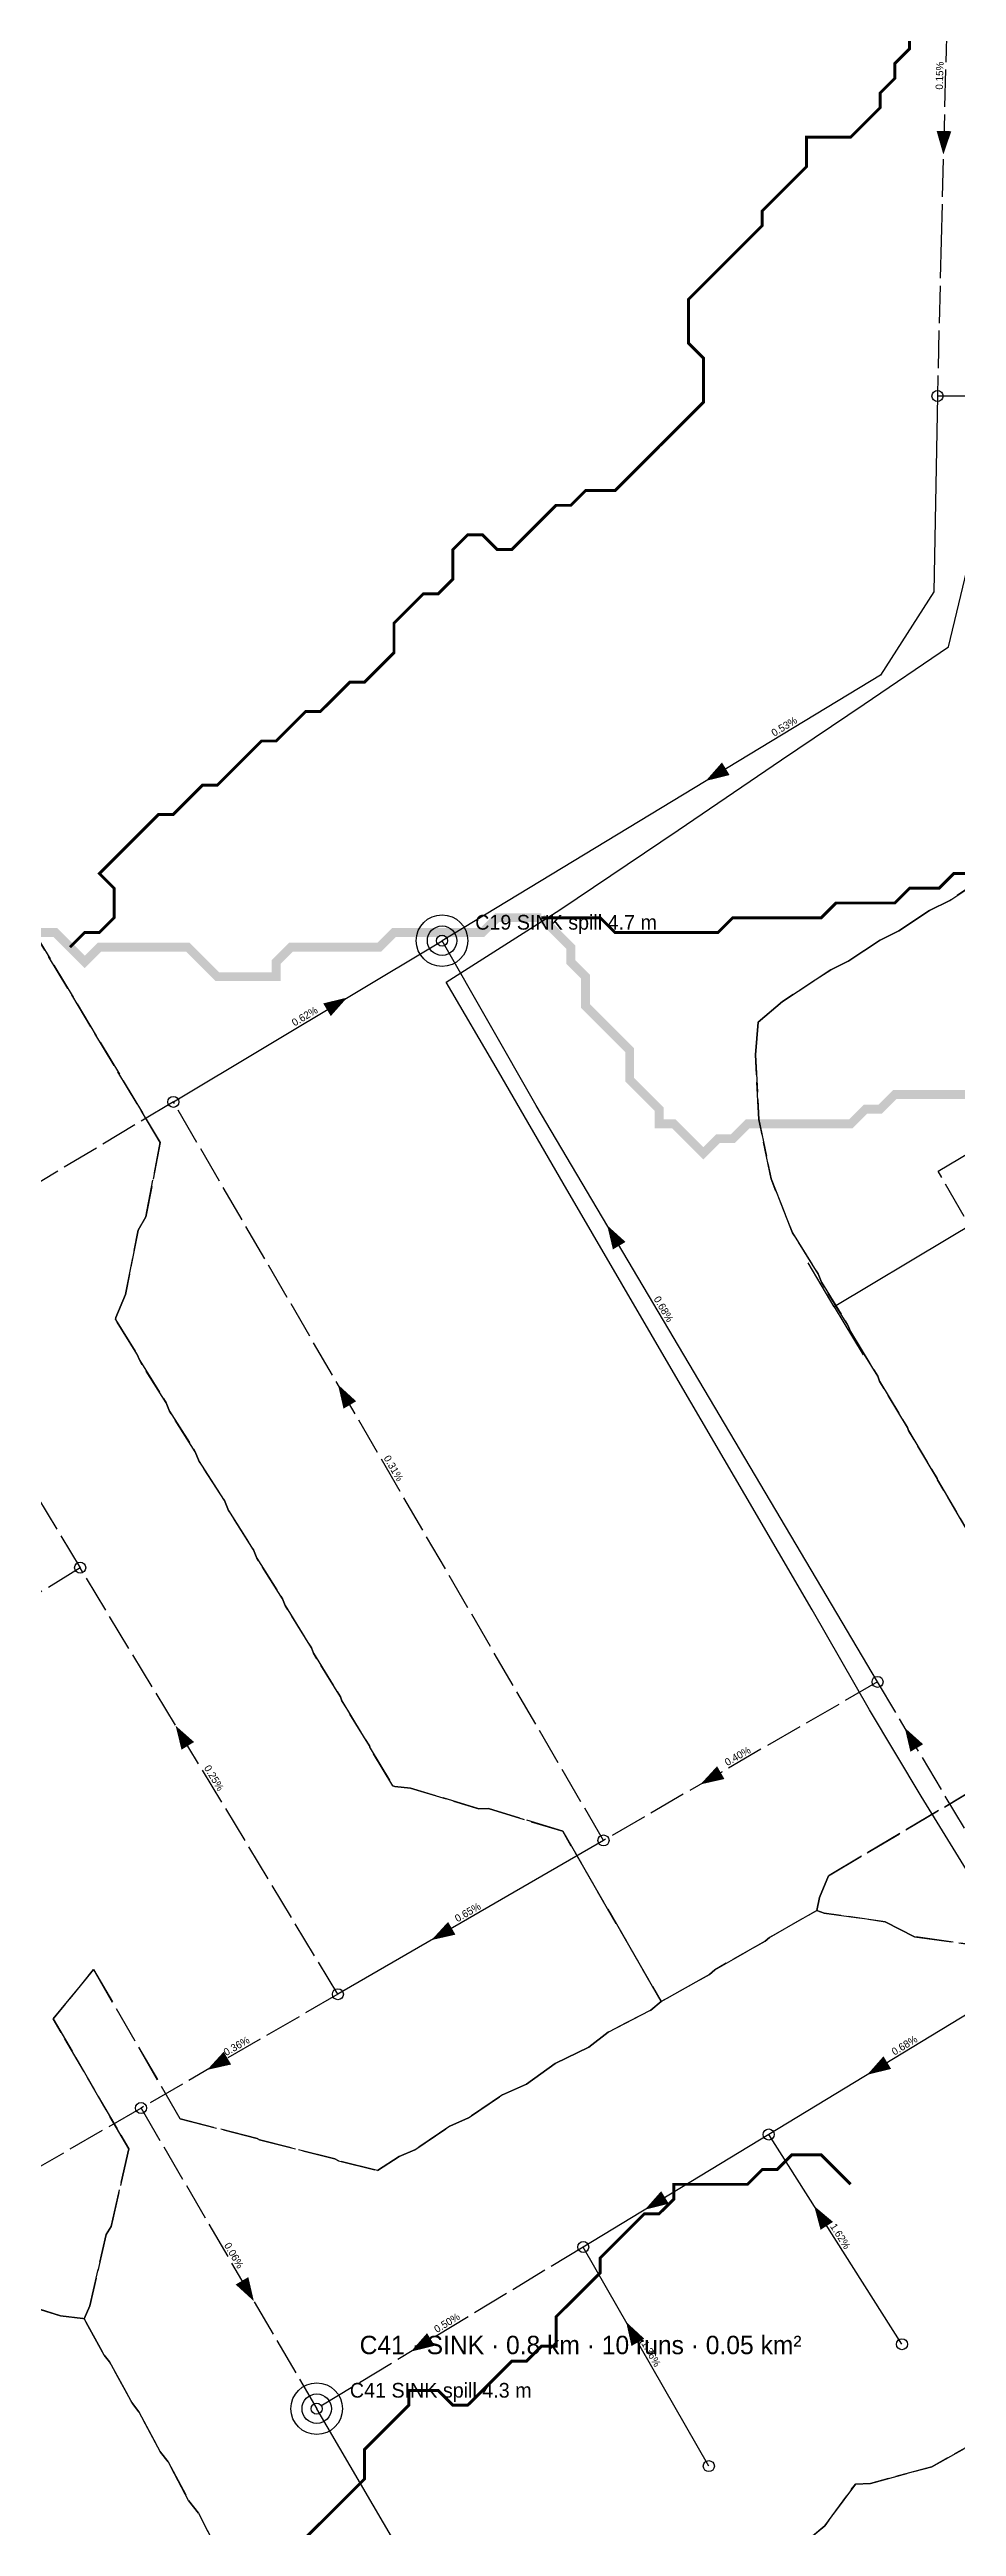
# Model space of a CAD drawing. Header units: metres. Extents: x 442821 to 452274, y 2561971 to 2571293.
# Drawn here: x 444790 to 445036, y 2566411 to 2567084 of the extents above; entities that cross this region are included whole.
import ezdxf
from ezdxf.enums import TextEntityAlignment as Align

# ---------------------------------------------------------------- set-up
doc = ezdxf.new("R2010")
doc.units = ezdxf.units.M
doc.header["$LTSCALE"] = 8
doc.linetypes.add('DASHED', pattern=[1.524, 1.27, -0.254])
for name, color, linetype in [('A_ARROWS', 7, 'Continuous'), ('A_BUILT_2006', 252, 'Continuous'), ('A_CATCH_LABEL', 7, 'Continuous'), ('A_CATCHMENTS', 7, 'Continuous'), ('A_GRADIENT', 8, 'Continuous'), ('A_JUNCTIONS', 8, 'Continuous'), ('A_OUTLET_LABEL', 7, 'Continuous'), ('A_OUTLETS', 7, 'Continuous'), ('A_RUNS', 7, 'Continuous'), ('A_STREAMS', 5, 'Continuous')]:
    doc.layers.add(name, color=color, linetype=linetype)

msp = doc.modelspace()

# ---------------------------------------------------------------- linework, layer by layer
at = {"layer": 'A_ARROWS', "color": 4}
for points in [[(445032.37, 2567055.61), (445030.54, 2567062.06), (445034.54, 2567061.96)], [(444967.81, 2566885.43), (444972.25, 2566890.46), (444974.32, 2566887.04)], [(444870.47, 2566826.57), (444866.01, 2566821.56), (444863.95, 2566824.99)], [(444941.08, 2566764.68), (444946.06, 2566760.19), (444942.62, 2566758.15)], [(444867.96, 2566721.43), (444872.91, 2566716.9), (444869.46, 2566714.89)], [(445021.89, 2566628.19), (445026.88, 2566623.71), (445023.43, 2566621.67)], [(444966.38, 2566612.8), (444970.92, 2566617.74), (444972.92, 2566614.27)]]:
    msp.add_solid(points, dxfattribs=at)
at = {"layer": 'A_ARROWS', "color": 3}
for points in [[(444823.87, 2566628.75), (444828.89, 2566624.31), (444825.46, 2566622.24)], [(444893.32, 2566570.5), (444897.86, 2566575.44), (444899.86, 2566571.98)], [(444832.4, 2566535.23), (444836.93, 2566540.17), (444838.94, 2566536.71)]]:
    msp.add_solid(points, dxfattribs=at)
at = {"layer": 'A_ARROWS', "color": 1}
for points in [[(445011.67, 2566533.9), (445016.11, 2566538.93), (445018.18, 2566535.51)], [(444951.3, 2566497.26), (444955.74, 2566502.29), (444957.81, 2566498.88)], [(444997.28, 2566498.27), (445002.4, 2566493.94), (444999.02, 2566491.79)], [(444845.12, 2566472.4), (444840.17, 2566476.92), (444843.62, 2566478.94)], [(444887.72, 2566458.68), (444892.15, 2566463.71), (444894.23, 2566460.29)], [(444946.22, 2566466.77), (444951.14, 2566462.21), (444947.67, 2566460.23)]]:
    msp.add_solid(points, dxfattribs=at)
at = {"layer": 'A_BUILT_2006', "color": 252}
for points in [[(445033.75, 2566921.9), (445039.91, 2566947.47)], [(445010.85, 2566906.27), (445033.75, 2566921.9)], [(444988.44, 2566891.17), (445010.85, 2566906.27)], [(444960.32, 2566872.07), (444988.44, 2566891.17)], [(444928.18, 2566850.42), (444960.32, 2566872.07)], [(444897.3, 2566830.73), (444928.18, 2566850.42)], [(444911.57, 2566806.48), (444897.3, 2566830.73)], [(444929.08, 2566776.17), (444911.57, 2566806.48)], [(445063.74, 2566779.05), (445033.56, 2566761.01)], [(444945.04, 2566748.82), (444929.08, 2566776.17)], [(445033.56, 2566761.01), (445002.68, 2566742.55)], [(445002.68, 2566742.55), (444995.62, 2566754.52)], [(444961, 2566721.48), (444945.04, 2566748.82)], [(445002.68, 2566742.55), (445010.62, 2566729.52)], [(444978.45, 2566691.58), (444961, 2566721.48)], [(444996.75, 2566660.22), (444978.45, 2566691.58)], [(445012.28, 2566633.03), (444996.75, 2566660.22)], [(445026.39, 2566609.57), (445012.28, 2566633.03)], [(445040.07, 2566587.22), (445026.39, 2566609.57)]]:
    msp.add_lwpolyline(points, dxfattribs=at)
at = {"layer": 'A_CATCHMENTS', "color": 4, "linetype": 'DASHED'}
for points in [[(445041.56, 2566611.92), (445001.2, 2566587.99), (444998.71, 2566582.1), (444997.99, 2566578.56), (444985.15, 2566571.19), (444984.01, 2566570.21), (444970.34, 2566562.45), (444968.86, 2566561.19), (444955.76, 2566553.83), (444928.99, 2566600.07), (444908.81, 2566606.24), (444906.2, 2566606.15), (444887.64, 2566611.82), (444883.42, 2566612.23), (444882.85, 2566612.41), (444876.72, 2566622.62), (444876.72, 2566622.62), (444876.48, 2566623.24), (444869.02, 2566635.54), (444868.62, 2566636.57), (444861.32, 2566648.46), (444860.75, 2566649.9), (444853.62, 2566661.38), (444852.88, 2566663.23), (444845.92, 2566674.3), (444845, 2566676.56), (444838.23, 2566687.23), (444837.13, 2566689.89), (444830.3, 2566700.52), (444829.21, 2566703.19), (444822.2, 2566714.23), (444821.29, 2566716.49), (444814.11, 2566727.93), (444813.37, 2566729.79), (444807.56, 2566739.15), (444807.64, 2566739.61), (444810.27, 2566745.9), (444813.67, 2566763.41), (444815.78, 2566767.02), (444819.7, 2566787.22), (444659.08, 2567054.9)], [(445044.57, 2566859.97), (445034.1, 2566852.95), (445028.63, 2566850.23), (445020.32, 2566844.7), (445015.2, 2566842.18), (445006.54, 2566836.45), (445001.77, 2566834.12), (444988.67, 2566825.51), (444982.11, 2566819.91), (444981.37, 2566811.02), (444982.26, 2566793.45), (444985.6, 2566777.34), (444991.4, 2566762.68), (444998.38, 2566751.51), (444999.26, 2566749.24), (445006.47, 2566737.56), (445007.14, 2566735.81), (445014.54, 2566723.68), (445015.03, 2566722.39), (445022.61, 2566709.8), (445022.92, 2566708.96), (445030.67, 2566695.92), (445030.81, 2566695.54), (445038.69, 2566682.11)]]:
    msp.add_lwpolyline(points, dxfattribs=at)
at = {"layer": 'A_CATCHMENTS', "color": 3, "linetype": 'DASHED'}
for points in [[(444659.08, 2567054.9), (444819.7, 2566787.22), (444819.7, 2566787.22), (444815.78, 2566767.02), (444813.67, 2566763.41), (444810.27, 2566745.9), (444807.64, 2566739.61), (444807.56, 2566739.15), (444813.37, 2566729.79), (444814.11, 2566727.93), (444821.29, 2566716.49), (444822.2, 2566714.23), (444829.21, 2566703.19), (444830.3, 2566700.52), (444837.13, 2566689.89), (444838.23, 2566687.23), (444845, 2566676.56), (444845.92, 2566674.3), (444852.88, 2566663.23), (444853.62, 2566661.38), (444860.75, 2566649.9), (444861.32, 2566648.46), (444868.62, 2566636.57), (444869.02, 2566635.54), (444876.48, 2566623.24), (444876.72, 2566622.62), (444882.85, 2566612.41), (444883.42, 2566612.23), (444887.64, 2566611.82), (444906.2, 2566606.15), (444908.81, 2566606.24), (444928.99, 2566600.07), (444955.76, 2566553.83), (444952.94, 2566551.5), (444941.34, 2566545.46), (444936.1, 2566541.39), (444926.97, 2566537.01), (444919.2, 2566531.37), (444912.65, 2566528.47), (444903.38, 2566522.19), (444898.31, 2566519.96), (444888.81, 2566513.56), (444884.54, 2566511.7), (444878.67, 2566507.88), (444868.12, 2566510.55), (444867.07, 2566511.06), (444846.61, 2566516.24), (444846, 2566516.63), (444825.09, 2566521.93), (444801.6, 2566562.51), (444790.65, 2566549.12), (444811.12, 2566513.77), (444806.35, 2566492.72), (444805, 2566490.52), (444800.6, 2566471.11), (444799.01, 2566467.58), (444798.64, 2566467.7), (444792.56, 2566468.38), (444775.47, 2566473.91)], [(445038.69, 2566682.11), (445030.81, 2566695.54), (445030.67, 2566695.92), (445022.92, 2566708.96), (445022.61, 2566709.8), (445015.03, 2566722.39), (445014.54, 2566723.68), (445007.14, 2566735.81), (445006.47, 2566737.56), (444999.26, 2566749.24), (444998.38, 2566751.51), (444991.4, 2566762.68), (444985.6, 2566777.34), (444982.26, 2566793.45), (444981.37, 2566811.02), (444982.11, 2566819.91), (444988.67, 2566825.51), (445001.77, 2566834.12), (445006.54, 2566836.45), (445015.2, 2566842.18), (445020.32, 2566844.7), (445028.63, 2566850.23), (445034.1, 2566852.95), (445044.57, 2566859.97)], [(445047.07, 2566568.23), (445024.51, 2566571.43), (445016.6, 2566575.5), (444999.99, 2566577.85), (444997.99, 2566578.56), (444998.71, 2566582.1), (445001.2, 2566587.99), (445041.56, 2566611.92)], [(444987.24, 2566400.56), (445000.14, 2566411.38), (445008.47, 2566422.67), (445012.63, 2566422.88), (445029.28, 2566427.42), (445044.17, 2566435.79)]]:
    msp.add_lwpolyline(points, dxfattribs=at)
at = {"layer": 'A_CATCHMENTS', "color": 1, "linetype": 'DASHED'}
for points in [[(444835.02, 2566405.1), (444830.07, 2566414.84), (444827.4, 2566418.26), (444821.86, 2566428.76), (444819.75, 2566431.41), (444813.88, 2566442.36), (444812.11, 2566444.56), (444805.9, 2566455.95), (444804.47, 2566457.72), (444799.01, 2566467.58), (444800.6, 2566471.11), (444805, 2566490.52), (444806.35, 2566492.72), (444811.12, 2566513.77), (444790.65, 2566549.12), (444801.6, 2566562.51), (444825.09, 2566521.93), (444846, 2566516.63), (444846.61, 2566516.24), (444867.07, 2566511.06), (444868.12, 2566510.55), (444878.67, 2566507.88), (444884.54, 2566511.7), (444888.81, 2566513.56), (444898.31, 2566519.96), (444903.38, 2566522.19), (444912.65, 2566528.47), (444919.2, 2566531.37), (444926.97, 2566537.01), (444936.1, 2566541.39), (444941.34, 2566545.46), (444952.94, 2566551.5), (444955.76, 2566553.83), (444968.86, 2566561.19), (444970.34, 2566562.45), (444984.01, 2566570.21), (444985.15, 2566571.19), (444997.99, 2566578.56), (444999.99, 2566577.85), (445016.6, 2566575.5), (445024.51, 2566571.43), (445047.07, 2566568.23)], [(445044.17, 2566435.79), (445029.28, 2566427.42), (445012.63, 2566422.88), (445008.47, 2566422.67), (445000.14, 2566411.38), (444987.24, 2566400.56)]]:
    msp.add_lwpolyline(points, dxfattribs=at)
at = {"layer": 'A_CATCHMENTS', "color": 2, "linetype": 'DASHED'}
msp.add_lwpolyline([(444775.47, 2566473.91), (444792.56, 2566468.38), (444798.64, 2566467.7), (444799.01, 2566467.58), (444804.47, 2566457.72), (444805.9, 2566455.95), (444812.11, 2566444.56), (444813.88, 2566442.36), (444819.75, 2566431.41), (444821.86, 2566428.76), (444827.4, 2566418.26), (444830.07, 2566414.84), (444835.02, 2566405.1)], dxfattribs=at)
at = {"layer": 'A_JUNCTIONS'}
for centre in [(445030.78, 2566990.01), (444896.23, 2566842.03), (444823.25, 2566798.24), (444797.94, 2566671.68), (445014.5, 2566640.66), (444940.07, 2566597.57), (444867.93, 2566555.8), (444814.48, 2566524.86), (444984.95, 2566517.68), (444934.57, 2566487.11), (445021.14, 2566460.7), (444862.19, 2566443.19), (444968.68, 2566427.59)]:
    msp.add_circle(centre, 1.5, dxfattribs=at)
at = {"layer": 'A_OUTLETS', "color": 1}
for centre, radius in [((444896.23, 2566842.03), 7), ((444896.23, 2566842.03), 4), ((444862.19, 2566443.19), 7), ((444862.19, 2566443.19), 4)]:
    msp.add_circle(centre, radius, dxfattribs=at)
at = {"layer": 'A_RUNS', "color": 4, "linetype": 'DASHED'}
for points in [[(445035.28, 2567164.01), (445031.74, 2567032.16), (445030.78, 2566990.01)], [(445201.18, 2566933.06), (445075.39, 2566989.71), (445030.78, 2566990.01)], [(444940.07, 2566597.57), (444823.25, 2566798.24)], [(445014.5, 2566640.66), (444940.07, 2566597.57)], [(445038.08, 2566600.9), (445014.5, 2566640.66)]]:
    msp.add_lwpolyline(points, dxfattribs=at)
at = {"layer": 'A_RUNS', "color": 4}
for points in [[(445030.78, 2566990.01), (445029.78, 2566936.8), (445015.26, 2566914.2), (444896.23, 2566842.03)], [(444823.25, 2566798.24), (444896.23, 2566842.03)], [(445014.5, 2566640.66), (444921.82, 2566797.21), (444896.23, 2566842.03)]]:
    msp.add_lwpolyline(points, dxfattribs=at)
at = {"layer": 'A_RUNS', "color": 3, "linetype": 'DASHED'}
for points in [[(444823.25, 2566798.24), (444748.57, 2566753.43)], [(445111.12, 2566640.37), (445030.95, 2566779.43), (445058.6, 2566795.81)], [(444748.57, 2566753.43), (444797.94, 2566671.68)], [(444797.94, 2566671.68), (444725.44, 2566626.85)], [(444867.93, 2566555.8), (444797.94, 2566671.68)], [(444867.93, 2566555.8), (444814.48, 2566524.86)], [(444814.48, 2566524.86), (444741.18, 2566482.43)]]:
    msp.add_lwpolyline(points, dxfattribs=at)
at = {"layer": 'A_RUNS', "color": 3}
msp.add_lwpolyline([(444940.07, 2566597.57), (444867.93, 2566555.8)], dxfattribs=at)
at = {"layer": 'A_RUNS', "color": 1}
for points in [[(445060.31, 2566563.41), (444984.95, 2566517.68)], [(444984.95, 2566517.68), (444934.57, 2566487.11)], [(445021.14, 2566460.7), (444984.95, 2566517.68)], [(444968.68, 2566427.59), (444934.57, 2566487.11)], [(444928.99, 2566328.83), (444862.19, 2566443.19)]]:
    msp.add_lwpolyline(points, dxfattribs=at)
at = {"layer": 'A_RUNS', "color": 1, "linetype": 'DASHED'}
for points in [[(444814.48, 2566524.86), (444862.19, 2566443.19)], [(444934.57, 2566487.11), (444862.19, 2566443.19)]]:
    msp.add_lwpolyline(points, dxfattribs=at)
at = {"layer": 'A_STREAMS', "color": 5}
for points, const_width in [([(445023.2, 2567088.35), (445023.2, 2567084.35), (445019.2, 2567080.35), (445019.2, 2567076.35), (445015.2, 2567072.35), (445015.2, 2567068.35), (445011.2, 2567064.35), (445007.2, 2567060.34), (445003.2, 2567060.34), (444999.2, 2567060.34), (444995.2, 2567060.34), (444995.2, 2567056.34), (444995.2, 2567052.34), (444991.2, 2567048.34), (444987.2, 2567044.34), (444983.2, 2567040.34), (444983.2, 2567036.34), (444979.2, 2567032.33), (444975.2, 2567028.33), (444971.2, 2567024.33), (444967.2, 2567020.33), (444963.19, 2567016.33), (444963.19, 2567012.33), (444963.19, 2567008.33), (444963.19, 2567004.32), (444967.2, 2567000.32), (444967.2, 2566996.32), (444967.2, 2566992.32), (444967.2, 2566988.32), (444963.19, 2566984.32), (444959.19, 2566980.32), (444955.19, 2566976.32), (444951.19, 2566972.31), (444947.19, 2566968.31), (444943.19, 2566964.31), (444939.19, 2566964.31), (444935.19, 2566964.31), (444931.19, 2566960.31), (444927.19, 2566960.31), (444923.19, 2566956.31), (444919.19, 2566952.31), (444915.19, 2566948.31), (444911.19, 2566948.31), (444907.19, 2566952.31), (444903.19, 2566952.31), (444899.19, 2566948.31), (444899.19, 2566944.3), (444899.19, 2566940.3), (444895.19, 2566936.3), (444891.18, 2566936.3), (444887.18, 2566932.3), (444883.18, 2566928.3), (444883.18, 2566924.3), (444883.18, 2566920.3), (444879.18, 2566916.29), (444875.18, 2566912.29), (444871.18, 2566912.29), (444867.18, 2566908.29), (444863.18, 2566904.29), (444859.18, 2566904.29), (444855.18, 2566900.29), (444851.18, 2566896.29), (444847.18, 2566896.29), (444843.18, 2566892.29), (444839.18, 2566888.28), (444835.18, 2566884.28), (444831.18, 2566884.28), (444827.18, 2566880.28), (444823.18, 2566876.28), (444819.17, 2566876.28), (444815.17, 2566872.28), (444811.17, 2566868.28), (444807.17, 2566864.28), (444803.17, 2566860.27), (444807.17, 2566856.27), (444807.17, 2566852.27), (444807.17, 2566848.27), (444803.17, 2566844.27), (444799.17, 2566844.27), (444795.17, 2566840.27)], 0.8), ([(445039.21, 2566860.27), (445035.2, 2566860.27), (445031.2, 2566856.27), (445027.2, 2566856.27), (445023.2, 2566856.27), (445019.2, 2566852.27), (445015.2, 2566852.27), (445011.2, 2566852.27), (445007.2, 2566852.27), (445003.2, 2566852.27), (444999.2, 2566848.27), (444995.2, 2566848.27), (444991.2, 2566848.27), (444987.2, 2566848.27), (444983.2, 2566848.27), (444979.2, 2566848.27), (444975.2, 2566848.27), (444971.2, 2566844.27), (444967.2, 2566844.27), (444963.19, 2566844.27), (444959.19, 2566844.27), (444955.19, 2566844.27), (444951.19, 2566844.27), (444947.19, 2566844.27), (444943.19, 2566844.27), (444939.19, 2566848.27), (444935.19, 2566848.27), (444931.19, 2566848.27), (444927.19, 2566848.27), (444923.19, 2566848.27)], 0.8), ([(444795.17, 2566840.27), (444791.17, 2566844.27), (444787.17, 2566844.27)], 2.4), ([(444923.19, 2566848.27), (444919.19, 2566848.27), (444915.19, 2566848.27), (444911.19, 2566848.27), (444907.19, 2566844.27), (444903.19, 2566844.27), (444899.19, 2566844.27), (444895.19, 2566844.27), (444891.18, 2566844.27), (444887.18, 2566844.27), (444883.18, 2566844.27), (444879.18, 2566840.27), (444875.18, 2566840.27), (444871.18, 2566840.27), (444867.18, 2566840.27), (444863.18, 2566840.27), (444859.18, 2566840.27), (444855.18, 2566840.27), (444851.18, 2566836.27), (444851.18, 2566832.26), (444847.18, 2566832.26), (444843.18, 2566832.26), (444839.18, 2566832.26), (444835.18, 2566832.26), (444831.18, 2566836.27), (444827.18, 2566840.27), (444823.18, 2566840.27), (444819.17, 2566840.27), (444815.17, 2566840.27), (444811.17, 2566840.27), (444807.17, 2566840.27), (444803.17, 2566840.27), (444799.17, 2566836.27), (444795.17, 2566840.27)], 2.4), ([(445039.21, 2566800.25), (445035.2, 2566800.25), (445031.2, 2566800.25), (445027.2, 2566800.25), (445023.2, 2566800.25), (445019.2, 2566800.25), (445015.2, 2566796.25), (445011.2, 2566796.25), (445007.2, 2566792.25), (445003.2, 2566792.25), (444999.2, 2566792.25), (444995.2, 2566792.25), (444991.2, 2566792.25), (444987.2, 2566792.25), (444983.2, 2566792.25), (444979.2, 2566792.25), (444975.2, 2566788.25), (444971.2, 2566788.25), (444967.2, 2566784.25), (444963.19, 2566788.25), (444959.19, 2566792.25), (444955.19, 2566792.25), (444955.19, 2566796.25), (444951.19, 2566800.25), (444947.19, 2566804.26), (444947.19, 2566808.26), (444947.19, 2566812.26), (444943.19, 2566816.26), (444939.19, 2566820.26), (444935.19, 2566824.26), (444935.19, 2566828.26), (444935.19, 2566832.26), (444931.19, 2566836.27), (444931.19, 2566840.27), (444927.19, 2566844.27), (444923.19, 2566848.27)], 2.4), ([(445007.2, 2566504.15), (445003.2, 2566508.15), (444999.2, 2566512.15), (444995.2, 2566512.15), (444991.2, 2566512.15), (444987.2, 2566508.15), (444983.2, 2566508.15), (444979.2, 2566504.15), (444975.2, 2566504.15), (444971.2, 2566504.15), (444967.2, 2566504.15), (444963.19, 2566504.15), (444959.19, 2566504.15), (444959.19, 2566500.15), (444955.19, 2566496.15), (444951.19, 2566496.15), (444947.19, 2566492.15), (444943.19, 2566488.14), (444939.19, 2566484.14), (444939.19, 2566480.14), (444935.19, 2566476.14), (444931.19, 2566472.14), (444927.19, 2566468.14), (444927.19, 2566464.14), (444927.19, 2566460.14), (444923.19, 2566460.14), (444919.19, 2566456.13), (444915.19, 2566456.13), (444911.19, 2566452.13), (444907.19, 2566448.13), (444903.19, 2566444.13), (444899.19, 2566444.13), (444895.19, 2566448.13), (444891.18, 2566448.13), (444887.18, 2566448.13), (444887.18, 2566444.13), (444883.18, 2566440.13), (444879.18, 2566436.13), (444875.18, 2566432.13), (444875.18, 2566428.12), (444875.18, 2566424.12), (444871.18, 2566420.12), (444867.18, 2566416.12), (444863.18, 2566412.12), (444859.18, 2566408.12)], 0.8)]:
    msp.add_lwpolyline(points, dxfattribs=dict(at, const_width=const_width))

# ---------------------------------------------------------------- texts
at = {"layer": 'A_CATCH_LABEL', "color": 1}
msp.add_text('C41 · SINK · 0.8 km · 10 runs · 0.05 km²', height=5, dxfattribs=at).set_placement((444933.85, 2566460.5), align=Align.MIDDLE_CENTER)
at = {"layer": 'A_GRADIENT', "color": 4}
for s, rotation, p in [('0.15%', 88.46362, (445032.94, 2567077.01)), ('0.53%', 31.22978, (444989.98, 2566898.87)), ('0.62%', 30.96587, (444859.74, 2566820.13)), ('0.68%', 300.62397, (444955.02, 2566741.14)), ('0.31%', 300.20682, (444881.66, 2566697.9)), ('0.40%', 30.06764, (444977.29, 2566619.11))]:
    msp.add_text(s, height=2, rotation=rotation, dxfattribs=at).set_placement(p, align=Align.BOTTOM_CENTER)
at = {"layer": 'A_GRADIENT', "color": 3}
for s, rotation, p in [('0.25%', 301.13019, (444832.93, 2566613.74)), ('0.65%', 30.06764, (444904, 2566576.68)), ('0.36%', 30.06764, (444841.2, 2566540.33))]:
    msp.add_text(s, height=2, rotation=rotation, dxfattribs=at).set_placement(p, align=Align.BOTTOM_CENTER)
at = {"layer": 'A_GRADIENT', "color": 1}
for s, rotation, p in [('0.68%', 31.25014, (445022.63, 2566540.55)), ('0.06%', -59.70873, (444838.33, 2566484.02)), ('1.62%', 302.41902, (445003.05, 2566489.19)), ('0.50%', 31.25014, (444898.38, 2566465.15)), ('1.36%', 299.81771, (444951.62, 2566457.35))]:
    msp.add_text(s, height=2, rotation=rotation, dxfattribs=at).set_placement(p, align=Align.BOTTOM_CENTER)
at = {"layer": 'A_OUTLET_LABEL', "color": 1}
for s, p in [('C19 SINK spill 4.7 m', (444905.23, 2566845.03)), ('C41 SINK spill 4.3 m', (444871.19, 2566446.19))]:
    msp.add_text(s, height=4, dxfattribs=at).set_placement(p)

doc.saveas('drawing.dxf')
